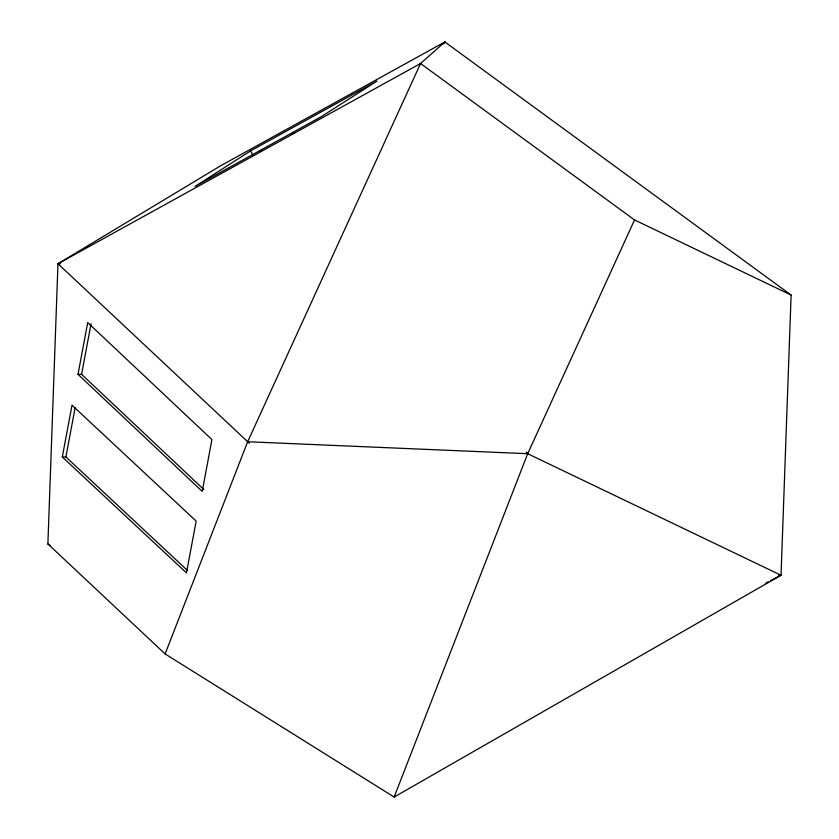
<?xml version="1.0" encoding="UTF-8"?>
<svg xmlns="http://www.w3.org/2000/svg" width="839" height="839" viewBox="0 0 839 839"><rect width="100%" height="100%" fill="white"/><g stroke="black" fill="none" stroke-linecap="round" stroke-linejoin="round"><path stroke-width="1.26" d="M47.886 543.934L57.975 263.74L220.772 165.703L444.859 41.95L791.114 295.066L781.025 575.26L394.141 797.05L165.115 653.938L47.886 543.934L50.099 545.319M62.317 456.982L72.018 405.174L196.169 521.103L186.468 572.911L62.317 456.982L65.903 456.961L187.191 570.226M78.006 374.362L87.707 322.554L211.921 439.584L202.23 491.402L78.006 374.362L81.593 374.341L203.919 489.598M65.903 456.961L75.132 407.681M81.593 374.341L91.052 323.791M165.115 653.938L247.662 441.744L420.549 63.512L444.859 41.95L443.747 43.607M249.277 443.233L57.975 263.74L420.549 63.512L634.546 219.944L527.689 453.71L394.141 797.05L395.253 795.393M419.437 65.169L420.549 63.512M442.268 44.341L444.859 41.95M250.567 150.905L195.047 186.394L321.515 116.548L377.036 81.058L250.567 150.905L253.011 155.215M259.849 151.44L262.125 150.181M291.752 133.821L294.028 132.562M765.881 583L768.22 581.805M770.548 580.619L781.025 575.26L527.689 453.71L247.662 441.744M57.975 263.74L60.366 263.729M778.634 575.271L781.025 575.26M634.546 219.944L791.114 295.066M526.347 451.98L527.689 453.71"/></g></svg>
